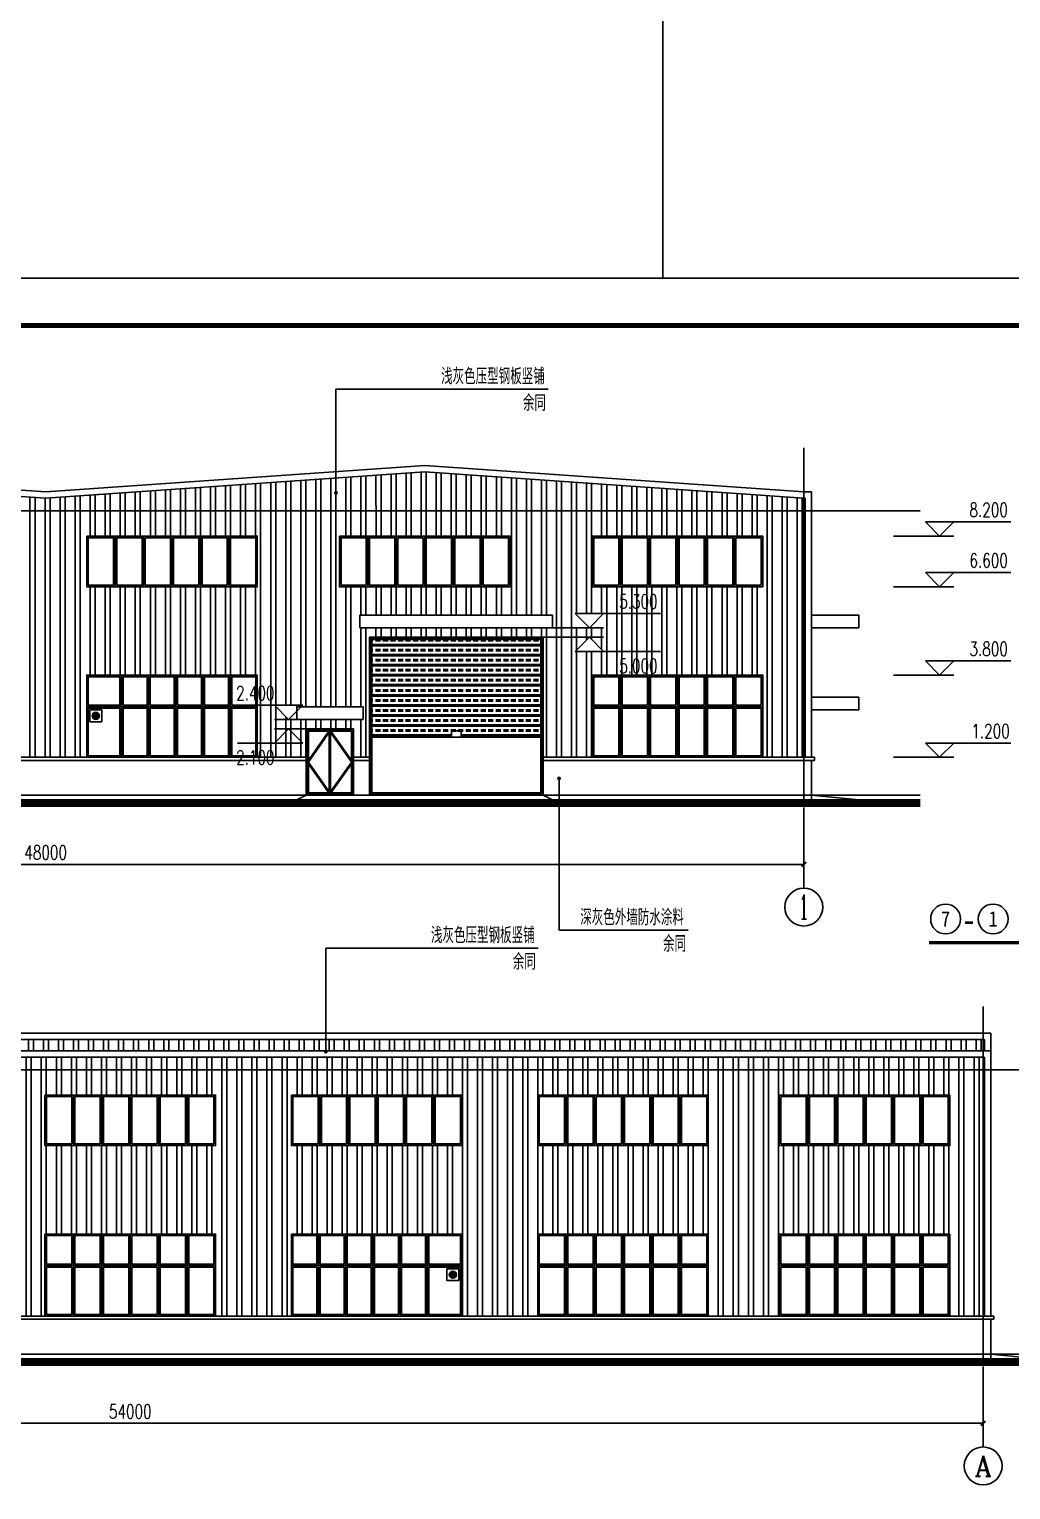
# Model space of a CAD drawing. Header units: millimetres. Extents: x 4455189 to 4808172, y 18512388 to 19204582.
# Drawn here: x 4736634 to 4767708, y 18580855 to 18627088 of the extents above; entities that cross this region are included whole.
import ezdxf
from ezdxf.enums import TextEntityAlignment as Align

# ---------------------------------------------------------------- set-up
doc = ezdxf.new("R2010")
doc.units = ezdxf.units.MM
doc.header["$LTSCALE"] = 1000
doc.header["$MEASUREMENT"] = 0
doc.layers.get('Defpoints').update_dxf_attribs({"color": 1})
doc.layers.add('0 - 已设计道路边线', color=150, linetype='Continuous', lineweight=50)
for name, color, linetype in [('0 - 立面线', 7, 'Continuous'), ('0 - 转弯半径', 10, 'Continuous'), ('AXIS_TEXT', 7, 'Continuous'), ('AXIS_外部', 171, 'Continuous'), ('DIM_LEAD', 145, 'Continuous'), ('DIM_SYMB', 165, 'Continuous'), ('PUB_DIM', 161, 'Continuous'), ('PUB_TEXT', 7, 'Continuous'), ('TK', 4, 'Continuous'), ('WINDOW', 140, 'Continuous'), ('校对', 1, 'Continuous')]:
    doc.layers.add(name, color=color, linetype=linetype)
doc.styles.add('_TCH_AXIS', font='COMPLEX', dxfattribs={"bigfont": 'GBCBIG'})
doc.styles.add('_TCH_DIM', font='SIMPLEX', dxfattribs={"bigfont": 'GBCBIG'})
doc.styles.add('_TCH_DIM_T3', font='SIMPLEX', dxfattribs={"width": 0.705882, "bigfont": 'GBCBIG'})
doc.styles.add('COMPLEX', font='COMPLEX')
doc.styles.add('YAYA', font='', dxfattribs={"width": 0.8, "height": 1})
doc.styles.get('YAYA').set_extended_font_data('SimSun')
doc.dimstyles.new('_TCH_ARCH&&150', dxfattribs={"dimtxt": 446.25, "dimasz": 150, "dimexe": 375, "dimexo": 450, "dimgap": 150, "dimtad": 1, "dimdec": 0, "dimzin": 0, "dimdsep": 46, "dimtxsty": '_TCH_DIM_T3', "dimblk": 'ARCHTICK', "dimcen": 0.09, "dimclrt": 7, "dimazin": 2, "dimtfac": 1, "dimtdec": 0, "dimtix": 1, "dimtmove": 2, "dimatfit": 3, "dimfxl": 0, "dimtolj": 1, "dimtzin": 0, "dimarcsym": 0})

# ---------------------------------------------------------------- blocks, each defined once
blk = doc.blocks.new('A$C474D48D3')
h = blk.add_hatch(color=1)
edge = h.paths.add_edge_path()
edge.add_arc((-125, -125), 75, 0, 360)
blk.add_lwpolyline([(-250, 0), (0, 0), (0, -250), (-250, -250)], close=True)
blk.add_circle((-125, -125), 75)
blk = doc.blocks.new('GeYuanFrame_60655677', base_point=(18.76, 4.34))
at = {"layer": 'TK'}
blk.add_line((43.76, 414.34), (602.76, 414.34), dxfattribs=at)
blk.add_lwpolyline([(18.76, 424.34), (612.76, 424.34), (612.76, 4.34), (18.76, 4.34), (18.76, 424.34)], dxfattribs=at)
at = {"layer": 'TK', "const_width": 1}
blk.add_lwpolyline([(602.76, 414.34), (43.76, 414.34), (43.76, 14.34), (602.76, 14.34)], close=True, dxfattribs=at)
blk = doc.blocks.new('_ArchTick')
at = {"color": 0, "linetype": 'ByBlock', "const_width": 0.4}
blk.add_lwpolyline([(-0.5, -0.5), (0.5, 0.5)], dxfattribs=at)
blk = doc.blocks.new('*D312')
at = {"layer": 'AXIS_外部', "color": 0, "lineweight": -2}
for p, q in [((4712833, 18584601), (4712833, 18582587)), ((4766833, 18584601), (4766833, 18582587)), ((4712833, 18582962), (4766833, 18582962))]:
    blk.add_line(p, q, dxfattribs=at)
at = {"layer": 'Defpoints', "color": 0}
for p in [(4712833, 18585051), (4766833, 18585051), (4766833, 18582962)]:
    blk.add_point(p, dxfattribs=at)
at = {"layer": 'AXIS_外部', "color": 0, "lineweight": -2, "xscale": 150, "yscale": 150, "zscale": 150, "rotation": 180}
blk.add_blockref('_ArchTick', (4712833, 18582962), dxfattribs=at)
at = {"layer": 'AXIS_外部', "color": 0, "lineweight": -2, "xscale": 150, "yscale": 150, "zscale": 150}
blk.add_blockref('_ArchTick', (4766833, 18582962), dxfattribs=at)
at = {"layer": 'AXIS_外部', "color": 7, "insert": (4739833, 18583335), "char_height": 446.2, "attachment_point": 5, "style": '_TCH_DIM_T3'}
blk.add_mtext('\\A1;54000', dxfattribs=at)
blk = doc.blocks.new('*D317')
at = {"layer": 'AXIS_外部', "color": 0, "lineweight": -2}
for p, q in [((4713155, 18602292), (4713155, 18600277)), ((4761155, 18602292), (4761155, 18600277)), ((4713155, 18600652), (4761155, 18600652))]:
    blk.add_line(p, q, dxfattribs=at)
at = {"layer": 'Defpoints', "color": 0}
for p in [(4713155, 18602742), (4761155, 18602742), (4761155, 18600652)]:
    blk.add_point(p, dxfattribs=at)
at = {"layer": 'AXIS_外部', "color": 0, "lineweight": -2, "xscale": 150, "yscale": 150, "zscale": 150, "rotation": 180}
blk.add_blockref('_ArchTick', (4713155, 18600652), dxfattribs=at)
at = {"layer": 'AXIS_外部', "color": 0, "lineweight": -2, "xscale": 150, "yscale": 150, "zscale": 150}
blk.add_blockref('_ArchTick', (4761155, 18600652), dxfattribs=at)
at = {"layer": 'AXIS_外部', "color": 7, "insert": (4737155, 18601025), "char_height": 446.2, "attachment_point": 5, "style": '_TCH_DIM_T3'}
blk.add_mtext('\\A1;48000', dxfattribs=at)
blk = doc.blocks.new('_AXISO')
blk.add_circle((0, 0), 0.5)
at = {"layer": 'AXIS_TEXT', "style": 'COMPLEX', "width": 1.041667}
blk.add_attdef('A', text='', height=0.56, dxfattribs=at).set_placement((-0.25, -0.28), (0.25, -0.28), align=Align.FIT)

msp = doc.modelspace()

# ---------------------------------------------------------------- hatches: boundary and pattern name
at = {"layer": '0 - 已设计道路边线', "ltscale": 0.01}
h = msp.add_hatch(dxfattribs=at)
h.set_pattern_fill('ANSI33,_O', color=256, scale=100, angle=135)
h.set_pattern_definition([(7e-15, (4987942.9, 3553326.87), (3e-14, -317.5), []), (7e-15, (4988101.66, 3553485.62), (3e-14, -317.5), [158.75, -79.375])])
h.paths.add_polyline_path([(4750304.8, 18604879.1), (4750004.8, 18604879.1), (4750004.8, 18604679.1), (4750304.8, 18604679.1)], flags=16)
h.paths.add_polyline_path([(4752854.8, 18607791.6), (4747454.8, 18607791.6), (4747454.8, 18604641.6), (4752854.8, 18604641.6)])
at = {"layer": '校对'}
h = msp.add_hatch(dxfattribs=at)
h.set_pattern_fill('ANSI32', color=251, scale=100, angle=45, style=0)
h.set_pattern_definition([(90, (9495506.95, 1032.17), (476.25, 3e-14), []), (90, (9495348.2, 1190.9), (476.25, 3e-14), [])])
edge = h.paths.add_edge_path()
edge.add_line((4713114.8, 18612241.6), (4713161.8, 18612241.6))
edge.add_line((4713161.8, 18612241.6), (4725154.8, 18613082.5))
edge.add_line((4725154.8, 18613082.5), (4737154.8, 18612241.1))
edge.add_line((4737154.8, 18612241.1), (4746344.8, 18612885.4))
edge.add_line((4746344.8, 18612885.4), (4746344.8, 18612385.4))
edge.add_arc((4746344.8, 18612415.4), 30, 270, 450)
edge.add_line((4746344.8, 18612445.4), (4746344.8, 18612885.4))
edge.add_line((4746344.8, 18612885.4), (4749154.8, 18613082.5))
edge.add_line((4749154.8, 18613082.5), (4761194.8, 18612238.3))
edge.add_line((4761194.8, 18612238.3), (4761194.8, 18604041.6))
edge.add_line((4761194.8, 18604041.6), (4759854.8, 18604041.6))
edge.add_line((4759854.8, 18604041.6), (4759854.8, 18606641.6))
edge.add_line((4759854.8, 18606641.6), (4754454.8, 18606641.6))
edge.add_line((4754454.8, 18606641.6), (4754454.8, 18604041.6))
edge.add_line((4754454.8, 18604041.6), (4752904.8, 18604041.6))
edge.add_line((4752904.8, 18604041.6), (4752904.8, 18607841.6))
edge.add_line((4752904.8, 18607841.6), (4754366.2, 18607841.6))
edge.add_line((4754366.2, 18607841.6), (4753916.2, 18607391.6))
edge.add_line((4753916.2, 18607391.6), (4754816.2, 18607391.6))
edge.add_line((4754816.2, 18607391.6), (4754366.2, 18607841.6))
edge.add_line((4754366.2, 18607841.6), (4752904.8, 18607841.6))
edge.add_line((4752904.8, 18607841.6), (4747404.8, 18607841.6))
edge.add_line((4747404.8, 18607841.6), (4747404.8, 18604041.6))
edge.add_line((4747404.8, 18604041.6), (4746904.8, 18604041.6))
edge.add_line((4746904.8, 18604041.6), (4746904.8, 18604941.6))
edge.add_line((4746904.8, 18604941.6), (4745404.8, 18604941.6))
edge.add_line((4745404.8, 18604941.6), (4745404.8, 18604041.6))
edge.add_line((4745404.8, 18604041.6), (4743854.8, 18604041.6))
edge.add_line((4743854.8, 18604041.6), (4743854.8, 18605691.6))
edge.add_line((4743854.8, 18605691.6), (4744397, 18605691.6))
edge.add_line((4744397, 18605691.6), (4744847, 18605241.6))
edge.add_line((4744847, 18605241.6), (4745104.8, 18605241.6))
edge.add_line((4745104.8, 18605241.6), (4747204.8, 18605241.6))
edge.add_line((4747204.8, 18605241.6), (4747204.8, 18605641.6))
edge.add_line((4747204.8, 18605641.6), (4745247, 18605641.6))
edge.add_line((4745247, 18605641.6), (4745297, 18605691.6))
edge.add_line((4745297, 18605691.6), (4743854.8, 18605691.6))
edge.add_line((4743854.8, 18605691.6), (4743854.8, 18606641.6))
edge.add_line((4743854.8, 18606641.6), (4738454.8, 18606641.6))
edge.add_line((4738454.8, 18606641.6), (4738454.8, 18604041.6))
edge.add_line((4738454.8, 18604041.6), (4736134.8, 18604041.6))
edge.add_line((4736134.8, 18604041.6), (4736134.8, 18606641.6))
edge.add_line((4736134.8, 18606641.6), (4734334.8, 18606641.6))
edge.add_line((4734334.8, 18606641.6), (4734334.8, 18604041.6))
edge.add_line((4734334.8, 18604041.6), (4732334.8, 18604041.6))
edge.add_line((4732334.8, 18604041.6), (4732334.8, 18606641.6))
edge.add_line((4732334.8, 18606641.6), (4730534.8, 18606641.6))
edge.add_line((4730534.8, 18606641.6), (4730534.8, 18604041.6))
edge.add_line((4730534.8, 18604041.6), (4727354.8, 18604041.6))
edge.add_line((4727354.8, 18604041.6), (4727354.8, 18606641.6))
edge.add_line((4727354.8, 18606641.6), (4722954.8, 18606641.6))
edge.add_line((4722954.8, 18606641.6), (4721493.4, 18606641.6))
edge.add_line((4721493.4, 18606641.6), (4721043.4, 18606191.6))
edge.add_line((4721043.4, 18606191.6), (4719854.8, 18606191.6))
edge.add_line((4719854.8, 18606191.6), (4719854.8, 18606641.6))
edge.add_line((4719854.8, 18606641.6), (4714454.8, 18606641.6))
edge.add_line((4714454.8, 18606641.6), (4714454.8, 18604041.6))
edge.add_line((4714454.8, 18604041.6), (4713114.8, 18604041.6))
edge.add_line((4713114.8, 18604041.6), (4713114.8, 18612241.6))
h.paths.add_polyline_path([(4719854.8, 18606191.6), (4721943.4, 18606191.6), (4721493.4, 18606641.6), (4722954.8, 18606641.6), (4722954.8, 18604041.6), (4719854.8, 18604041.6)], flags=17)
h.paths.add_polyline_path([(4721291.7, 18605397.5), (4719808.6, 18605397.5), (4719808.6, 18606066.9), (4721291.7, 18606066.9)], flags=17)
h.paths.add_polyline_path([(4759854.8, 18609441.6), (4754454.8, 18609441.6), (4754454.8, 18611041.6), (4759854.8, 18611041.6)], flags=16)
h.paths.add_polyline_path([(4751854.8, 18609441.6), (4746454.8, 18609441.6), (4746454.8, 18611041.6), (4751854.8, 18611041.6)], flags=16)
h.paths.add_polyline_path([(4743854.8, 18609441.6), (4738454.8, 18609441.6), (4738454.8, 18611041.6), (4743854.8, 18611041.6)], flags=16)
h.paths.add_polyline_path([(4736134.8, 18609441.6), (4734334.8, 18609441.6), (4734334.8, 18611041.6), (4736134.8, 18611041.6)], flags=16)
h.paths.add_polyline_path([(4732334.8, 18609441.6), (4730534.8, 18609441.6), (4730534.8, 18611041.6), (4732334.8, 18611041.6)], flags=16)
h.paths.add_polyline_path([(4727854.8, 18609441.6), (4722454.8, 18609441.6), (4722454.8, 18611041.6), (4727854.8, 18611041.6)], flags=16)
h.paths.add_polyline_path([(4719854.8, 18609441.6), (4714454.8, 18609441.6), (4714454.8, 18611041.6), (4719854.8, 18611041.6)], flags=16)
h.paths.add_polyline_path([(4729154.8, 18606941.6), (4721154.8, 18606941.6), (4721154.8, 18607341.6), (4729154.8, 18607341.6)], flags=16)
h.paths.add_polyline_path([(4753204.8, 18608141.6), (4747104.8, 18608141.6), (4747104.8, 18608541.6), (4753204.8, 18608541.6)], flags=16)
h.paths.add_polyline_path([(4754816.2, 18608141.6), (4753860.5, 18608141.6), (4753860.5, 18608591.6), (4754816.2, 18608591.6)], flags=16)
h = msp.add_hatch(dxfattribs=at)
h.set_pattern_fill('ANSI32', color=251, scale=100, angle=45, style=0)
h.set_pattern_definition([(90, (3633.6, -71472.6), (-476.25, 3e-14), []), (90, (3792.33, -71313.84), (-476.25, 3e-14), [])])
h.paths.add_polyline_path([(4766872.7, 18595109.9), (4712792.7, 18595109.9), (4712792.7, 18594751.3), (4766872.7, 18594751.3)])
h = msp.add_hatch(dxfattribs=at)
h.set_pattern_fill('ANSI32', color=251, scale=100, angle=45, style=0)
h.set_pattern_definition([(90, (-21197.35, 1193.6), (-476.25, 3e-14), []), (90, (-21038.6, 1352.36), (-476.25, 3e-14), [])])
h.paths.add_polyline_path([(4766872.7, 18594551.3), (4712792.7, 18594551.3), (4712792.7, 18586351.3), (4713884.7, 18586351.3), (4713884.7, 18588951.3), (4719284.7, 18588951.3), (4719284.7, 18586351.3), (4721532.7, 18586351.3), (4721532.7, 18588951.3), (4726932.7, 18588951.3), (4726932.7, 18586351.3), (4729332.7, 18586351.3), (4729332.7, 18588951.3), (4734732.7, 18588951.3), (4734732.7, 18586351.3), (4737132.7, 18586351.3), (4737132.7, 18588951.3), (4742532.7, 18588951.3), (4742532.7, 18586351.3), (4744932.7, 18586351.3), (4744932.7, 18588951.3), (4750332.7, 18588951.3), (4750332.7, 18586351.3), (4752732.7, 18586351.3), (4752732.7, 18588951.3), (4758132.7, 18588951.3), (4758132.7, 18586351.3), (4760380.7, 18586351.3), (4760380.7, 18588951.3), (4765780.7, 18588951.3), (4765780.7, 18586351.3), (4766872.7, 18586351.3)])
h.paths.add_polyline_path([(4744932.7, 18591751.3), (4744932.7, 18593351.3), (4750332.7, 18593351.3), (4750332.7, 18591751.3)], flags=16)
h.paths.add_polyline_path([(4742532.7, 18591751.3), (4737132.7, 18591751.3), (4737132.7, 18593351.3), (4742532.7, 18593351.3)], flags=16)
h.paths.add_polyline_path([(4752732.7, 18591751.3), (4752732.7, 18593351.3), (4758132.7, 18593351.3), (4758132.7, 18591751.3)], flags=16)
h.paths.add_polyline_path([(4734732.7, 18591751.3), (4729332.7, 18591751.3), (4729332.7, 18593351.3), (4734732.7, 18593351.3)], flags=16)
h.paths.add_polyline_path([(4760380.7, 18591751.3), (4760380.7, 18593351.3), (4765780.7, 18593351.3), (4765780.7, 18591751.3)], flags=16)
h.paths.add_polyline_path([(4726932.7, 18591751.3), (4721532.7, 18591751.3), (4721532.7, 18593351.3), (4726932.7, 18593351.3)], flags=16)
h.paths.add_polyline_path([(4719284.7, 18591751.3), (4713884.7, 18591751.3), (4713884.7, 18593351.3), (4719284.7, 18593351.3)], flags=16)

# ---------------------------------------------------------------- linework, layer by layer
for p, q in [((4725154.8, 18613282.9), (4737154.8, 18612441.6)), ((4749154.8, 18613282.9), (4737154.8, 18612441.6)), ((4749154.8, 18613282.9), (4761154.8, 18612441.6)), ((4725154.8, 18613082.5), (4737147.8, 18612241.6)), ((4749154.8, 18613082.5), (4737161.8, 18612241.6)), ((4749154.8, 18613082.5), (4761147.8, 18612241.6)), ((4761394.8, 18612441.6), (4761154.8, 18612441.6)), ((4761394.8, 18612441.6), (4761394.8, 18604041.6)), ((4761394.8, 18603941.6), (4761394.8, 18602691.6)), ((4767072.7, 18595309.9), (4712592.7, 18595309.9)), ((4767072.7, 18594751.3), (4767072.7, 18595309.9)), ((4767072.7, 18594751.3), (4712592.7, 18594751.3)), ((4766872.7, 18595109.9), (4712792.7, 18595109.9)), ((4766872.7, 18594751.3), (4766872.7, 18595109.9)), ((4767072.7, 18594751.3), (4767072.7, 18586351.3)), ((4767072.7, 18586251.3), (4767072.7, 18585001.3))]:
    msp.add_line(p, q)
for points in [[(4761394.8, 18608141.6), (4761394.8, 18608541.6), (4762894.8, 18608541.6), (4762894.8, 18608141.6)], [(4761394.8, 18605541.6), (4761394.8, 18605941.6), (4762894.8, 18605941.6), (4762894.8, 18605541.6)], [(4762894.8, 18602691.6), (4761394.8, 18602691.6), (4761394.8, 18602841.6)], [(4768572.7, 18585001.3), (4767072.7, 18585001.3), (4767072.7, 18585151.3)]]:
    msp.add_lwpolyline(points, close=True)
at = {"layer": '0 - 已设计道路边线', "ltscale": 0.01}
msp.add_line((4746154.8, 18604891.6), (4746154.8, 18602891.6), dxfattribs=at)
for points in [[(4752854.8, 18602891.6), (4747454.8, 18602891.6), (4747454.8, 18607791.6), (4752854.8, 18607791.6)], [(4746854.8, 18604891.6), (4745454.8, 18604891.6), (4745454.8, 18602891.6), (4746854.8, 18602891.6)], [(4746154.8, 18604891.6), (4746854.8, 18603891.6), (4746154.8, 18602891.6), (4745454.8, 18603891.6)]]:
    msp.add_lwpolyline(points, close=True, dxfattribs=at)
at = {"layer": '0 - 立面线'}
for p, q in [((4761194.8, 18612241.6), (4761147.8, 18612241.6)), ((4761194.8, 18604041.6), (4761194.8, 18612241.6)), ((4739354.8, 18611041.6), (4739354.8, 18609441.6)), ((4740254.8, 18611041.6), (4740254.8, 18609441.6)), ((4741154.8, 18611041.6), (4741154.8, 18609441.6)), ((4742054.8, 18611041.6), (4742054.8, 18609441.6)), ((4742954.8, 18611041.6), (4742954.8, 18609441.6)), ((4747354.8, 18611041.6), (4747354.8, 18609441.6)), ((4748254.8, 18611041.6), (4748254.8, 18609441.6)), ((4749154.8, 18611041.6), (4749154.8, 18609441.6)), ((4750054.8, 18611041.6), (4750054.8, 18609441.6)), ((4750954.8, 18611041.6), (4750954.8, 18609441.6)), ((4755354.8, 18611041.6), (4755354.8, 18609441.6)), ((4756254.8, 18611041.6), (4756254.8, 18609441.6)), ((4757154.8, 18611041.6), (4757154.8, 18609441.6)), ((4758054.8, 18611041.6), (4758054.8, 18609441.6)), ((4758954.8, 18611041.6), (4758954.8, 18609441.6)), ((4738454.8, 18609441.6), (4743854.8, 18609441.6)), ((4746454.8, 18609441.6), (4751854.8, 18609441.6)), ((4754454.8, 18609441.6), (4759854.8, 18609441.6)), ((4739554.8, 18606641.6), (4739554.8, 18604041.6)), ((4740414.8, 18606641.6), (4740414.8, 18604041.6)), ((4741274.8, 18606641.6), (4741274.8, 18604041.6)), ((4742134.8, 18606641.6), (4742134.8, 18604041.6)), ((4742994.8, 18606641.6), (4742994.8, 18604041.6)), ((4755354.8, 18606641.6), (4755354.8, 18604041.6)), ((4756254.8, 18606641.6), (4756254.8, 18604041.6)), ((4757154.8, 18606641.6), (4757154.8, 18604041.6)), ((4758054.8, 18606641.6), (4758054.8, 18604041.6)), ((4758954.8, 18606641.6), (4758954.8, 18604041.6)), ((4743854.8, 18605641.6), (4738454.8, 18605641.6)), ((4754454.8, 18605641.6), (4759854.8, 18605641.6)), ((4727354.8, 18604041.6), (4745404.8, 18604041.6)), ((4747404.8, 18604041.6), (4746904.8, 18604041.6)), ((4746904.8, 18604041.6), (4747404.8, 18604041.6)), ((4752804.8, 18604041.6), (4761494.8, 18604041.6)), ((4761494.8, 18603941.6), (4761494.8, 18604041.6)), ((4727354.8, 18603941.6), (4745404.8, 18603941.6)), ((4747404.8, 18603941.6), (4746904.8, 18603941.6)), ((4746904.8, 18603941.6), (4747404.8, 18603941.6)), ((4752804.8, 18603941.6), (4761494.8, 18603941.6)), ((4709418.9, 18602691.6), (4764840.5, 18602691.6)), ((4709418.9, 18602491.6), (4764840.5, 18602491.6)), ((4766872.7, 18594551.3), (4712792.7, 18594551.3)), ((4766872.7, 18586351.3), (4766872.7, 18594551.3)), ((4738032.7, 18593351.3), (4738032.7, 18591751.3)), ((4738932.7, 18593351.3), (4738932.7, 18591751.3)), ((4739832.7, 18593351.3), (4739832.7, 18591751.3)), ((4740732.7, 18593351.3), (4740732.7, 18591751.3)), ((4741632.7, 18593351.3), (4741632.7, 18591751.3)), ((4745832.7, 18593351.3), (4745832.7, 18591751.3)), ((4746732.7, 18593351.3), (4746732.7, 18591751.3)), ((4747632.7, 18593351.3), (4747632.7, 18591751.3)), ((4748532.7, 18593351.3), (4748532.7, 18591751.3)), ((4749432.7, 18593351.3), (4749432.7, 18591751.3)), ((4753632.7, 18593351.3), (4753632.7, 18591751.3)), ((4754532.7, 18593351.3), (4754532.7, 18591751.3)), ((4755432.7, 18593351.3), (4755432.7, 18591751.3)), ((4756332.7, 18593351.3), (4756332.7, 18591751.3)), ((4757232.7, 18593351.3), (4757232.7, 18591751.3)), ((4761280.7, 18593351.3), (4761280.7, 18591751.3)), ((4762180.7, 18593351.3), (4762180.7, 18591751.3)), ((4763080.7, 18593351.3), (4763080.7, 18591751.3)), ((4763980.7, 18593351.3), (4763980.7, 18591751.3)), ((4764880.7, 18593351.3), (4764880.7, 18591751.3)), ((4737132.7, 18591751.3), (4742532.7, 18591751.3)), ((4744932.7, 18591751.3), (4750332.7, 18591751.3)), ((4752732.7, 18591751.3), (4758132.7, 18591751.3)), ((4765780.7, 18591751.3), (4760380.7, 18591751.3)), ((4738032.7, 18588951.3), (4738032.7, 18586351.3)), ((4738932.7, 18588951.3), (4738932.7, 18586351.3)), ((4739832.7, 18588951.3), (4739832.7, 18586351.3)), ((4740732.7, 18588951.3), (4740732.7, 18586351.3)), ((4741632.7, 18588951.3), (4741632.7, 18586351.3)), ((4745792.7, 18588951.3), (4745792.7, 18586351.3)), ((4746652.7, 18588951.3), (4746652.7, 18586351.3)), ((4747512.7, 18588951.3), (4747512.7, 18586351.3)), ((4748372.7, 18588951.3), (4748372.7, 18586351.3)), ((4749232.7, 18588951.3), (4749232.7, 18586351.3)), ((4753632.7, 18588951.3), (4753632.7, 18586351.3)), ((4754532.7, 18588951.3), (4754532.7, 18586351.3)), ((4755432.7, 18588951.3), (4755432.7, 18586351.3)), ((4756332.7, 18588951.3), (4756332.7, 18586351.3)), ((4757232.7, 18588951.3), (4757232.7, 18586351.3)), ((4761280.7, 18588951.3), (4761280.7, 18586351.3)), ((4762180.7, 18588951.3), (4762180.7, 18586351.3)), ((4763080.7, 18588951.3), (4763080.7, 18586351.3)), ((4763980.7, 18588951.3), (4763980.7, 18586351.3)), ((4764880.7, 18588951.3), (4764880.7, 18586351.3)), ((4737132.7, 18587951.3), (4742532.7, 18587951.3)), ((4744932.7, 18587951.3), (4750332.7, 18587951.3)), ((4752732.7, 18587951.3), (4758132.7, 18587951.3)), ((4765780.7, 18587951.3), (4760380.7, 18587951.3)), ((4712492.7, 18586351.3), (4767172.7, 18586351.3)), ((4712492.7, 18586251.3), (4767172.7, 18586251.3)), ((4767172.7, 18586251.3), (4767172.7, 18586351.3)), ((4709096.8, 18585001.3), (4770518.4, 18585001.3)), ((4709096.8, 18584801.3), (4770518.4, 18584801.3))]:
    msp.add_line(p, q, dxfattribs=at)
for points in [[(4738454.8, 18611041.6), (4743854.8, 18611041.6), (4743854.8, 18609441.6), (4738454.8, 18609441.6)], [(4746454.8, 18611041.6), (4751854.8, 18611041.6), (4751854.8, 18609441.6), (4746454.8, 18609441.6)], [(4754454.8, 18611041.6), (4759854.8, 18611041.6), (4759854.8, 18609441.6), (4754454.8, 18609441.6)], [(4753204.8, 18608541.6), (4753204.8, 18608141.6), (4747104.8, 18608141.6), (4747104.8, 18608541.6)], [(4743854.8, 18606641.6), (4738454.8, 18606641.6), (4738454.8, 18604041.6), (4743854.8, 18604041.6)], [(4754454.8, 18606641.6), (4759854.8, 18606641.6), (4759854.8, 18604041.6), (4754454.8, 18604041.6)], [(4747204.8, 18605641.6), (4747204.8, 18605241.6), (4745104.8, 18605241.6), (4745104.8, 18605641.6)], [(4737132.7, 18593351.3), (4742532.7, 18593351.3), (4742532.7, 18591751.3), (4737132.7, 18591751.3)], [(4744932.7, 18593351.3), (4750332.7, 18593351.3), (4750332.7, 18591751.3), (4744932.7, 18591751.3)], [(4752732.7, 18593351.3), (4758132.7, 18593351.3), (4758132.7, 18591751.3), (4752732.7, 18591751.3)], [(4765780.7, 18593351.3), (4760380.7, 18593351.3), (4760380.7, 18591751.3), (4765780.7, 18591751.3)], [(4737132.7, 18588951.3), (4742532.7, 18588951.3), (4742532.7, 18586351.3), (4737132.7, 18586351.3)], [(4744932.7, 18588951.3), (4750332.7, 18588951.3), (4750332.7, 18586351.3), (4744932.7, 18586351.3)], [(4752732.7, 18588951.3), (4758132.7, 18588951.3), (4758132.7, 18586351.3), (4752732.7, 18586351.3)], [(4765780.7, 18588951.3), (4760380.7, 18588951.3), (4760380.7, 18586351.3), (4765780.7, 18586351.3)]]:
    msp.add_lwpolyline(points, close=True, dxfattribs=at)
at = {"layer": '0 - 立面线', "const_width": 200}
for points in [[(4709418.9, 18602591.6), (4764840.5, 18602591.6)], [(4709096.8, 18584901.3), (4770518.4, 18584901.3)]]:
    msp.add_lwpolyline(points, dxfattribs=at)
at = {"layer": '0 - 转弯半径', "color": 0}
msp.add_line((4747454.8, 18604679.1), (4752854.8, 18604679.1), dxfattribs=at)
msp.add_lwpolyline([(4752904.8, 18602841.6), (4747404.8, 18602841.6), (4747404.8, 18607841.6), (4752904.8, 18607841.6), (4752904.8, 18602841.6)], dxfattribs=at)
for points in [[(4746904.8, 18604941.6), (4745404.8, 18604941.6), (4745404.8, 18602841.6), (4746904.8, 18602841.6)], [(4750004.8, 18604879.1), (4750304.8, 18604879.1), (4750304.8, 18604679.1), (4750004.8, 18604679.1)], [(4753204.8, 18602691.6), (4745104.8, 18602691.6), (4745404.8, 18602841.6), (4752904.8, 18602841.6)]]:
    msp.add_lwpolyline(points, close=True, dxfattribs=at)
at = {"layer": 'AXIS_外部'}
for p, q in [((4761154.8, 18602450.4), (4761154.8, 18599900.4)), ((4766832.7, 18584760.2), (4766832.7, 18582210.2))]:
    msp.add_line(p, q, dxfattribs=at)
msp.add_lwpolyline([(4786974.2, 18642898.5), (4756687.8, 18642898.5), (4756687.8, 18619210.3), (4786974.2, 18619210.3)], close=True, dxfattribs=at)
at = {"layer": 'Defpoints'}
for p, q in [((4761154.8, 18613841.6), (4761154.8, 18602691.6)), ((4709418.9, 18611841.6), (4764840.5, 18611841.6)), ((4709418.9, 18602841.6), (4764840.5, 18602841.6)), ((4766832.7, 18596151.3), (4766832.7, 18585001.3)), ((4709096.8, 18594151.3), (4770518.4, 18594151.3)), ((4709096.8, 18585151.3), (4770518.4, 18585151.3))]:
    msp.add_line(p, q, dxfattribs=at)
at = {"layer": 'DIM_LEAD'}
for p, q in [((4746344.8, 18612415.4), (4746344.8, 18615690.1)), ((4746344.8, 18612415.4), (4746344.8, 18615690.1)), ((4746344.8, 18615690.1), (4753064.7, 18615690.1)), ((4753407, 18603373.2), (4753407, 18598566.8)), ((4753407, 18598566.8), (4757497.3, 18598566.8)), ((4746022.7, 18594725.1), (4746022.7, 18597999.9)), ((4746022.7, 18594725.1), (4746022.7, 18597999.9)), ((4746022.7, 18597999.9), (4752742.6, 18597999.9))]:
    msp.add_line(p, q, dxfattribs=at)
at = {"layer": 'DIM_LEAD', "const_width": 60}
for points in [[(4746344.8, 18612385.4, 1), (4746344.8, 18612445.4, 1)], [(4746344.8, 18612385.4, 1), (4746344.8, 18612445.4, 1)], [(4753407, 18603403.2, 1), (4753407, 18603343.2, 1)], [(4746022.7, 18594695.1, 1), (4746022.7, 18594755.1, 1)], [(4746022.7, 18594695.1, 1), (4746022.7, 18594755.1, 1)]]:
    msp.add_lwpolyline(points, format="xyb", close=True, dxfattribs=at)
at = {"layer": 'DIM_SYMB', "const_width": 105}
msp.add_lwpolyline([(4765119.6, 18598173.6), (4771399.3, 18598173.6)], dxfattribs=at)
at = {"layer": 'PUB_DIM'}
for p, q in [((4765454.8, 18611041.6), (4765004.8, 18611491.6)), ((4765004.8, 18611491.6), (4767704.8, 18611491.6)), ((4765454.8, 18611041.6), (4765904.8, 18611491.6)), ((4763993.4, 18611041.6), (4765904.8, 18611041.6)), ((4765454.8, 18609441.6), (4765004.8, 18609891.6)), ((4765004.8, 18609891.6), (4767704.8, 18609891.6)), ((4765454.8, 18609441.6), (4765904.8, 18609891.6)), ((4763993.4, 18609441.6), (4765904.8, 18609441.6)), ((4754366.2, 18608141.6), (4753916.2, 18608591.6)), ((4753916.2, 18608591.6), (4756616.2, 18608591.6)), ((4754366.2, 18608141.6), (4754816.2, 18608591.6)), ((4752904.8, 18608141.6), (4754816.2, 18608141.6)), ((4752904.8, 18607841.6), (4754816.2, 18607841.6)), ((4754366.2, 18607841.6), (4753916.2, 18607391.6)), ((4754366.2, 18607841.6), (4754816.2, 18607391.6)), ((4753916.2, 18607391.6), (4756616.2, 18607391.6)), ((4765454.8, 18606641.6), (4765004.8, 18607091.6)), ((4765004.8, 18607091.6), (4767704.8, 18607091.6)), ((4765454.8, 18606641.6), (4765904.8, 18607091.6)), ((4763993.4, 18606641.6), (4765904.8, 18606641.6)), ((4745297, 18605691.6), (4743228.7, 18605691.6)), ((4744847, 18605241.6), (4744397, 18605691.6)), ((4744847, 18605241.6), (4745297, 18605691.6)), ((4746308.3, 18605241.6), (4744397, 18605241.6)), ((4744847, 18604941.6), (4744397, 18604491.6)), ((4746308.3, 18604941.6), (4744397, 18604941.6)), ((4744847, 18604941.6), (4745297, 18604491.6)), ((4745297, 18604491.6), (4743228.7, 18604491.6)), ((4765454.8, 18604041.6), (4765004.8, 18604491.6)), ((4765004.8, 18604491.6), (4767704.8, 18604491.6)), ((4765454.8, 18604041.6), (4765904.8, 18604491.6)), ((4763993.4, 18604041.6), (4765904.8, 18604041.6))]:
    msp.add_line(p, q, dxfattribs=at)
at = {"layer": 'PUB_TEXT'}
for centre in [(4765644.6, 18598923.2), (4767148.3, 18598923.2)]:
    msp.add_circle(centre, 472.5, dxfattribs=at)
at = {"layer": 'WINDOW'}
for points in [[(4739304.8, 18609491.6), (4738504.8, 18609491.6), (4738504.8, 18610991.6), (4739304.8, 18610991.6)], [(4740204.8, 18609491.6), (4739404.8, 18609491.6), (4739404.8, 18610991.6), (4740204.8, 18610991.6)], [(4741104.8, 18609491.6), (4740304.8, 18609491.6), (4740304.8, 18610991.6), (4741104.8, 18610991.6)], [(4742004.8, 18609491.6), (4741204.8, 18609491.6), (4741204.8, 18610991.6), (4742004.8, 18610991.6)], [(4742904.8, 18609491.6), (4742104.8, 18609491.6), (4742104.8, 18610991.6), (4742904.8, 18610991.6)], [(4743804.8, 18609491.6), (4743004.8, 18609491.6), (4743004.8, 18610991.6), (4743804.8, 18610991.6)], [(4747304.8, 18609491.6), (4746504.8, 18609491.6), (4746504.8, 18610991.6), (4747304.8, 18610991.6)], [(4748204.8, 18609491.6), (4747404.8, 18609491.6), (4747404.8, 18610991.6), (4748204.8, 18610991.6)], [(4749104.8, 18609491.6), (4748304.8, 18609491.6), (4748304.8, 18610991.6), (4749104.8, 18610991.6)], [(4750004.8, 18609491.6), (4749204.8, 18609491.6), (4749204.8, 18610991.6), (4750004.8, 18610991.6)], [(4750904.8, 18609491.6), (4750104.8, 18609491.6), (4750104.8, 18610991.6), (4750904.8, 18610991.6)], [(4751804.8, 18609491.6), (4751004.8, 18609491.6), (4751004.8, 18610991.6), (4751804.8, 18610991.6)], [(4755304.8, 18609491.6), (4754504.8, 18609491.6), (4754504.8, 18610991.6), (4755304.8, 18610991.6)], [(4756204.8, 18609491.6), (4755404.8, 18609491.6), (4755404.8, 18610991.6), (4756204.8, 18610991.6)], [(4757104.8, 18609491.6), (4756304.8, 18609491.6), (4756304.8, 18610991.6), (4757104.8, 18610991.6)], [(4758004.8, 18609491.6), (4757204.8, 18609491.6), (4757204.8, 18610991.6), (4758004.8, 18610991.6)], [(4758904.8, 18609491.6), (4758104.8, 18609491.6), (4758104.8, 18610991.6), (4758904.8, 18610991.6)], [(4759804.8, 18609491.6), (4759004.8, 18609491.6), (4759004.8, 18610991.6), (4759804.8, 18610991.6)], [(4738504.8, 18605691.6), (4739504.8, 18605691.6), (4739504.8, 18606591.6), (4738504.8, 18606591.6)], [(4739604.8, 18605691.6), (4740364.8, 18605691.6), (4740364.8, 18606591.6), (4739604.8, 18606591.6)], [(4740464.8, 18605691.6), (4741224.8, 18605691.6), (4741224.8, 18606591.6), (4740464.8, 18606591.6)], [(4741324.8, 18605691.6), (4742084.8, 18605691.6), (4742084.8, 18606591.6), (4741324.8, 18606591.6)], [(4742184.8, 18605691.6), (4742944.8, 18605691.6), (4742944.8, 18606591.6), (4742184.8, 18606591.6)], [(4743044.8, 18605691.6), (4743804.8, 18605691.6), (4743804.8, 18606591.6), (4743044.8, 18606591.6)], [(4755304.8, 18605691.6), (4754504.8, 18605691.6), (4754504.8, 18606591.6), (4755304.8, 18606591.6)], [(4756204.8, 18605691.6), (4755404.8, 18605691.6), (4755404.8, 18606591.6), (4756204.8, 18606591.6)], [(4757104.8, 18605691.6), (4756304.8, 18605691.6), (4756304.8, 18606591.6), (4757104.8, 18606591.6)], [(4758004.8, 18605691.6), (4757204.8, 18605691.6), (4757204.8, 18606591.6), (4758004.8, 18606591.6)], [(4758904.8, 18605691.6), (4758104.8, 18605691.6), (4758104.8, 18606591.6), (4758904.8, 18606591.6)], [(4759804.8, 18605691.6), (4759004.8, 18605691.6), (4759004.8, 18606591.6), (4759804.8, 18606591.6)], [(4739504.8, 18605591.6), (4738504.8, 18605591.6), (4738504.8, 18604091.6), (4739504.8, 18604091.6)], [(4740364.8, 18605591.6), (4739604.8, 18605591.6), (4739604.8, 18604091.6), (4740364.8, 18604091.6)], [(4741224.8, 18605591.6), (4740464.8, 18605591.6), (4740464.8, 18604091.6), (4741224.8, 18604091.6)], [(4742084.8, 18605591.6), (4741324.8, 18605591.6), (4741324.8, 18604091.6), (4742084.8, 18604091.6)], [(4742944.8, 18605591.6), (4742184.8, 18605591.6), (4742184.8, 18604091.6), (4742944.8, 18604091.6)], [(4743804.8, 18605591.6), (4743044.8, 18605591.6), (4743044.8, 18604091.6), (4743804.8, 18604091.6)], [(4754504.8, 18605591.6), (4755304.8, 18605591.6), (4755304.8, 18604091.6), (4754504.8, 18604091.6)], [(4755404.8, 18605591.6), (4756204.8, 18605591.6), (4756204.8, 18604091.6), (4755404.8, 18604091.6)], [(4756304.8, 18605591.6), (4757104.8, 18605591.6), (4757104.8, 18604091.6), (4756304.8, 18604091.6)], [(4757204.8, 18605591.6), (4758004.8, 18605591.6), (4758004.8, 18604091.6), (4757204.8, 18604091.6)], [(4758104.8, 18605591.6), (4758904.8, 18605591.6), (4758904.8, 18604091.6), (4758104.8, 18604091.6)], [(4759004.8, 18605591.6), (4759804.8, 18605591.6), (4759804.8, 18604091.6), (4759004.8, 18604091.6)], [(4737982.7, 18591801.3), (4737182.7, 18591801.3), (4737182.7, 18593301.3), (4737982.7, 18593301.3)], [(4738882.7, 18591801.3), (4738082.7, 18591801.3), (4738082.7, 18593301.3), (4738882.7, 18593301.3)], [(4739782.7, 18591801.3), (4738982.7, 18591801.3), (4738982.7, 18593301.3), (4739782.7, 18593301.3)], [(4740682.7, 18591801.3), (4739882.7, 18591801.3), (4739882.7, 18593301.3), (4740682.7, 18593301.3)], [(4741582.7, 18591801.3), (4740782.7, 18591801.3), (4740782.7, 18593301.3), (4741582.7, 18593301.3)], [(4742482.7, 18591801.3), (4741682.7, 18591801.3), (4741682.7, 18593301.3), (4742482.7, 18593301.3)], [(4745782.7, 18591801.3), (4744982.7, 18591801.3), (4744982.7, 18593301.3), (4745782.7, 18593301.3)], [(4746682.7, 18591801.3), (4745882.7, 18591801.3), (4745882.7, 18593301.3), (4746682.7, 18593301.3)], [(4747582.7, 18591801.3), (4746782.7, 18591801.3), (4746782.7, 18593301.3), (4747582.7, 18593301.3)], [(4748482.7, 18591801.3), (4747682.7, 18591801.3), (4747682.7, 18593301.3), (4748482.7, 18593301.3)], [(4749382.7, 18591801.3), (4748582.7, 18591801.3), (4748582.7, 18593301.3), (4749382.7, 18593301.3)], [(4750282.7, 18591801.3), (4749482.7, 18591801.3), (4749482.7, 18593301.3), (4750282.7, 18593301.3)], [(4753582.7, 18591801.3), (4752782.7, 18591801.3), (4752782.7, 18593301.3), (4753582.7, 18593301.3)], [(4754482.7, 18591801.3), (4753682.7, 18591801.3), (4753682.7, 18593301.3), (4754482.7, 18593301.3)], [(4755382.7, 18591801.3), (4754582.7, 18591801.3), (4754582.7, 18593301.3), (4755382.7, 18593301.3)], [(4756282.7, 18591801.3), (4755482.7, 18591801.3), (4755482.7, 18593301.3), (4756282.7, 18593301.3)], [(4757182.7, 18591801.3), (4756382.7, 18591801.3), (4756382.7, 18593301.3), (4757182.7, 18593301.3)], [(4758082.7, 18591801.3), (4757282.7, 18591801.3), (4757282.7, 18593301.3), (4758082.7, 18593301.3)], [(4760430.7, 18591801.3), (4761230.7, 18591801.3), (4761230.7, 18593301.3), (4760430.7, 18593301.3)], [(4761330.7, 18591801.3), (4762130.7, 18591801.3), (4762130.7, 18593301.3), (4761330.7, 18593301.3)], [(4762230.7, 18591801.3), (4763030.7, 18591801.3), (4763030.7, 18593301.3), (4762230.7, 18593301.3)], [(4763130.7, 18591801.3), (4763930.7, 18591801.3), (4763930.7, 18593301.3), (4763130.7, 18593301.3)], [(4764030.7, 18591801.3), (4764830.7, 18591801.3), (4764830.7, 18593301.3), (4764030.7, 18593301.3)], [(4764930.7, 18591801.3), (4765730.7, 18591801.3), (4765730.7, 18593301.3), (4764930.7, 18593301.3)], [(4737982.7, 18588001.3), (4737182.7, 18588001.3), (4737182.7, 18588901.3), (4737982.7, 18588901.3)], [(4738882.7, 18588001.3), (4738082.7, 18588001.3), (4738082.7, 18588901.3), (4738882.7, 18588901.3)], [(4739782.7, 18588001.3), (4738982.7, 18588001.3), (4738982.7, 18588901.3), (4739782.7, 18588901.3)], [(4740682.7, 18588001.3), (4739882.7, 18588001.3), (4739882.7, 18588901.3), (4740682.7, 18588901.3)], [(4741582.7, 18588001.3), (4740782.7, 18588001.3), (4740782.7, 18588901.3), (4741582.7, 18588901.3)], [(4742482.7, 18588001.3), (4741682.7, 18588001.3), (4741682.7, 18588901.3), (4742482.7, 18588901.3)], [(4745742.7, 18588001.3), (4744982.7, 18588001.3), (4744982.7, 18588901.3), (4745742.7, 18588901.3)], [(4746602.7, 18588001.3), (4745842.7, 18588001.3), (4745842.7, 18588901.3), (4746602.7, 18588901.3)], [(4747462.7, 18588001.3), (4746702.7, 18588001.3), (4746702.7, 18588901.3), (4747462.7, 18588901.3)], [(4748322.7, 18588001.3), (4747562.7, 18588001.3), (4747562.7, 18588901.3), (4748322.7, 18588901.3)], [(4749182.7, 18588001.3), (4748422.7, 18588001.3), (4748422.7, 18588901.3), (4749182.7, 18588901.3)], [(4750282.7, 18588001.3), (4749282.7, 18588001.3), (4749282.7, 18588901.3), (4750282.7, 18588901.3)], [(4753582.7, 18588001.3), (4752782.7, 18588001.3), (4752782.7, 18588901.3), (4753582.7, 18588901.3)], [(4754482.7, 18588001.3), (4753682.7, 18588001.3), (4753682.7, 18588901.3), (4754482.7, 18588901.3)], [(4755382.7, 18588001.3), (4754582.7, 18588001.3), (4754582.7, 18588901.3), (4755382.7, 18588901.3)], [(4756282.7, 18588001.3), (4755482.7, 18588001.3), (4755482.7, 18588901.3), (4756282.7, 18588901.3)], [(4757182.7, 18588001.3), (4756382.7, 18588001.3), (4756382.7, 18588901.3), (4757182.7, 18588901.3)], [(4758082.7, 18588001.3), (4757282.7, 18588001.3), (4757282.7, 18588901.3), (4758082.7, 18588901.3)], [(4760430.7, 18588001.3), (4761230.7, 18588001.3), (4761230.7, 18588901.3), (4760430.7, 18588901.3)], [(4761330.7, 18588001.3), (4762130.7, 18588001.3), (4762130.7, 18588901.3), (4761330.7, 18588901.3)], [(4762230.7, 18588001.3), (4763030.7, 18588001.3), (4763030.7, 18588901.3), (4762230.7, 18588901.3)], [(4763130.7, 18588001.3), (4763930.7, 18588001.3), (4763930.7, 18588901.3), (4763130.7, 18588901.3)], [(4764030.7, 18588001.3), (4764830.7, 18588001.3), (4764830.7, 18588901.3), (4764030.7, 18588901.3)], [(4764930.7, 18588001.3), (4765730.7, 18588001.3), (4765730.7, 18588901.3), (4764930.7, 18588901.3)], [(4737182.7, 18587901.3), (4737982.7, 18587901.3), (4737982.7, 18586401.3), (4737182.7, 18586401.3)], [(4738082.7, 18587901.3), (4738882.7, 18587901.3), (4738882.7, 18586401.3), (4738082.7, 18586401.3)], [(4738982.7, 18587901.3), (4739782.7, 18587901.3), (4739782.7, 18586401.3), (4738982.7, 18586401.3)], [(4739882.7, 18587901.3), (4740682.7, 18587901.3), (4740682.7, 18586401.3), (4739882.7, 18586401.3)], [(4740782.7, 18587901.3), (4741582.7, 18587901.3), (4741582.7, 18586401.3), (4740782.7, 18586401.3)], [(4741682.7, 18587901.3), (4742482.7, 18587901.3), (4742482.7, 18586401.3), (4741682.7, 18586401.3)], [(4744982.7, 18587901.3), (4745742.7, 18587901.3), (4745742.7, 18586401.3), (4744982.7, 18586401.3)], [(4745842.7, 18587901.3), (4746602.7, 18587901.3), (4746602.7, 18586401.3), (4745842.7, 18586401.3)], [(4746702.7, 18587901.3), (4747462.7, 18587901.3), (4747462.7, 18586401.3), (4746702.7, 18586401.3)], [(4747562.7, 18587901.3), (4748322.7, 18587901.3), (4748322.7, 18586401.3), (4747562.7, 18586401.3)], [(4748422.7, 18587901.3), (4749182.7, 18587901.3), (4749182.7, 18586401.3), (4748422.7, 18586401.3)], [(4749282.7, 18587901.3), (4750282.7, 18587901.3), (4750282.7, 18586401.3), (4749282.7, 18586401.3)], [(4752782.7, 18587901.3), (4753582.7, 18587901.3), (4753582.7, 18586401.3), (4752782.7, 18586401.3)], [(4753682.7, 18587901.3), (4754482.7, 18587901.3), (4754482.7, 18586401.3), (4753682.7, 18586401.3)], [(4754582.7, 18587901.3), (4755382.7, 18587901.3), (4755382.7, 18586401.3), (4754582.7, 18586401.3)], [(4755482.7, 18587901.3), (4756282.7, 18587901.3), (4756282.7, 18586401.3), (4755482.7, 18586401.3)], [(4756382.7, 18587901.3), (4757182.7, 18587901.3), (4757182.7, 18586401.3), (4756382.7, 18586401.3)], [(4757282.7, 18587901.3), (4758082.7, 18587901.3), (4758082.7, 18586401.3), (4757282.7, 18586401.3)], [(4761230.7, 18587901.3), (4760430.7, 18587901.3), (4760430.7, 18586401.3), (4761230.7, 18586401.3)], [(4762130.7, 18587901.3), (4761330.7, 18587901.3), (4761330.7, 18586401.3), (4762130.7, 18586401.3)], [(4763030.7, 18587901.3), (4762230.7, 18587901.3), (4762230.7, 18586401.3), (4763030.7, 18586401.3)], [(4763930.7, 18587901.3), (4763130.7, 18587901.3), (4763130.7, 18586401.3), (4763930.7, 18586401.3)], [(4764830.7, 18587901.3), (4764030.7, 18587901.3), (4764030.7, 18586401.3), (4764830.7, 18586401.3)], [(4765730.7, 18587901.3), (4764930.7, 18587901.3), (4764930.7, 18586401.3), (4765730.7, 18586401.3)]]:
    msp.add_lwpolyline(points, close=True, dxfattribs=at)

# ---------------------------------------------------------------- block references
at = {"yscale": 1.5, "zscale": 1.5}
for p, xscale in [((4738554.8, 18605541.6), -1.5), ((4750232.7, 18587851.3), 1.5)]:
    msp.add_blockref('A$C474D48D3', p, dxfattribs=dict(at, xscale=xscale))
at = {"layer": 'AXIS_外部', "xscale": 150, "yscale": 150, "zscale": 150}
msp.add_blockref('GeYuanFrame_60655677', (4697874.2, 18556210.3), dxfattribs=at)
at = {"layer": 'AXIS_外部'}
ref = msp.add_blockref('_AXISO', (4761154.8, 18599300.4), dxfattribs=dict(at, xscale=1200, yscale=1200, zscale=1200))
ref.add_attrib('A', '1', dxfattribs={"layer": 'AXIS_TEXT', "height": 772.1, "style": '_TCH_AXIS'}).set_placement((4760989.3, 18598914.4), (4761320.2, 18598914.4), align=Align.FIT)
ref = msp.add_blockref('_AXISO', (4766832.7, 18581610.2), dxfattribs=dict(at, xscale=1200, yscale=1200, zscale=1200))
ref.add_attrib('A', 'A', dxfattribs={"layer": 'AXIS_TEXT', "height": 637.8, "style": '_TCH_AXIS'}).set_placement((4766559.3, 18581291.3), (4767106, 18581291.3), align=Align.FIT)

# ---------------------------------------------------------------- texts
at = {"layer": 'PUB_TEXT', "style": '_TCH_DIM'}
for s, p in [('浅灰色压型钢板竖铺', (4749673.4, 18615847.6)), ('余同', (4752264.9, 18615007.6)), ('深灰色外墙防水涂料', (4754078.1, 18598724.3)), ('浅灰色压型钢板竖铺', (4749351.3, 18598157.4)), ('余同', (4756697.5, 18597884.3)), ('余同', (4751942.8, 18597317.4))]:
    msp.add_text(s, height=506.38, dxfattribs=at).set_placement(p)
at = {"layer": 'PUB_TEXT'}
for s, height, style, width, p in [('8.200', 446.25, '_TCH_DIM', 0.705882, (4766399.8, 18611649.1)), ('6.600', 446.25, '_TCH_DIM', 0.705882, (4766399.8, 18610049.1)), ('5.300', 446.25, '_TCH_DIM', 0.705882, (4755311.2, 18608749.1)), ('3.800', 446.25, '_TCH_DIM', 0.705882, (4766399.8, 18607249.1)), ('5.000', 446.25, '_TCH_DIM', 0.705882, (4755311.2, 18606709.1)), ('2.400', 446.25, '_TCH_DIM', 0.705882, (4743183.7, 18605849.1)), ('1.200', 446.25, '_TCH_DIM', 0.705882, (4766459.8, 18604649.1)), ('2.100', 446.25, '_TCH_DIM', 0.705882, (4743183.7, 18603809.1)), ('-', 793, 'YAYA', 0.8, (4766169.6, 18598503.2))]:
    msp.add_text(s, height=height, dxfattribs=dict(at, style=style, width=width)).set_placement(p)
at = {"layer": 'PUB_TEXT', "style": 'YAYA'}
for s, height, width, p, p2 in [('7', 487.9, 1.034682, (4765500.2, 18598679.2), (4765789.1, 18598679.2)), ('1', 488.7, 1.028736, (4767004.5, 18598678.9), (4767292.1, 18598678.9))]:
    msp.add_text(s, height=height, dxfattribs=dict(at, width=width)).set_placement(p, p2, align=Align.FIT)

# ---------------------------------------------------------------- dimensions: what is measured, and where the dimension line sits
at = {"layer": 'AXIS_外部'}
for p1, p2, picture, middle in [((4713154.8, 18602741.6), (4761154.8, 18602741.6), '*D317', (4737154.8, 18601025.1)), ((4712832.7, 18585051.3), (4766832.7, 18585051.3), '*D312', (4739832.7, 18583334.8))]:
    dim = msp.add_aligned_dim(p1=p1, p2=p2, distance=-2089.6, dimstyle='_TCH_ARCH&&150', dxfattribs=at)
    dim.commit()
    dim.dimension.update_dxf_attribs({"geometry": picture, "text_midpoint": middle})

doc.saveas('drawing.dxf')
